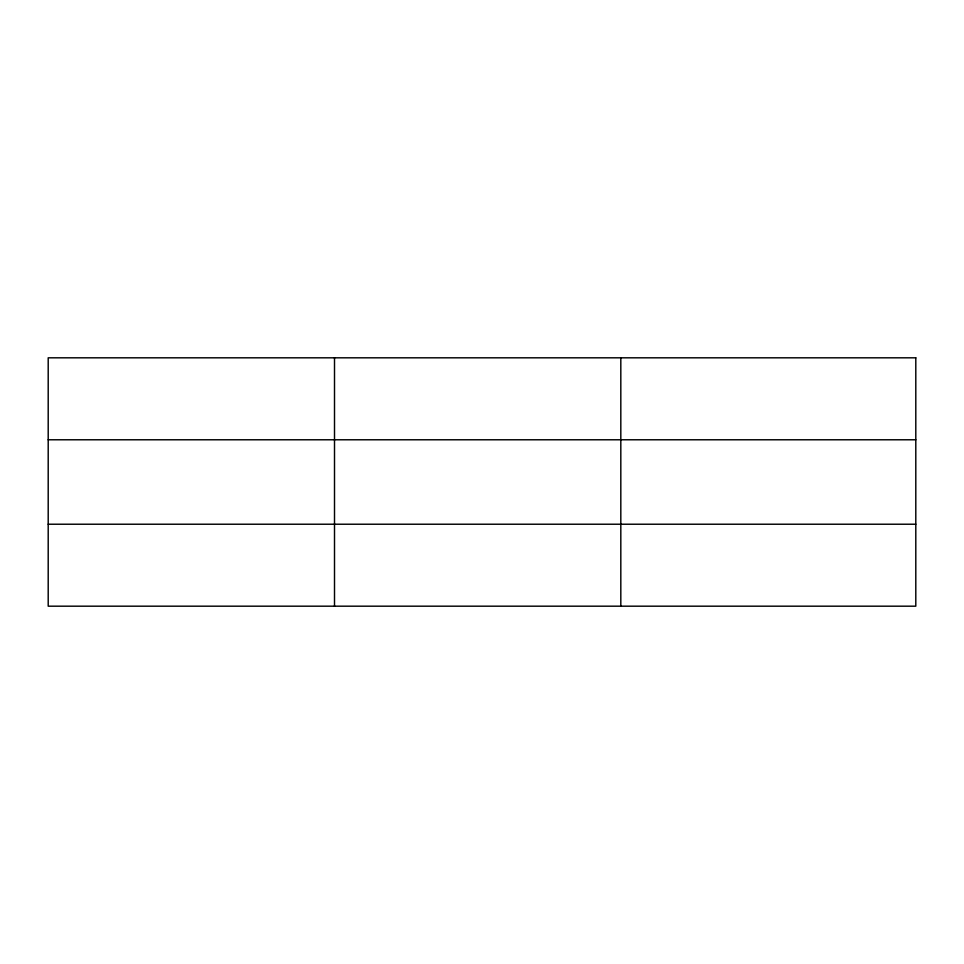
<?xml version="1.0" encoding="UTF-8"?>
<svg xmlns="http://www.w3.org/2000/svg" width="964" height="964" viewBox="0 0 964 964"><rect width="100%" height="100%" fill="white"/><g stroke="black" fill="none" stroke-linecap="round" stroke-linejoin="round"><path stroke-width="1.45" d="M334.508 606.187L334.508 357.813M620.816 606.187L620.816 357.813M48.2 439.777L915.8 439.777M48.2 524.223L915.8 524.223M915.8 357.813L915.8 606.187L48.2 606.187L48.2 357.813L915.8 357.813"/></g></svg>
